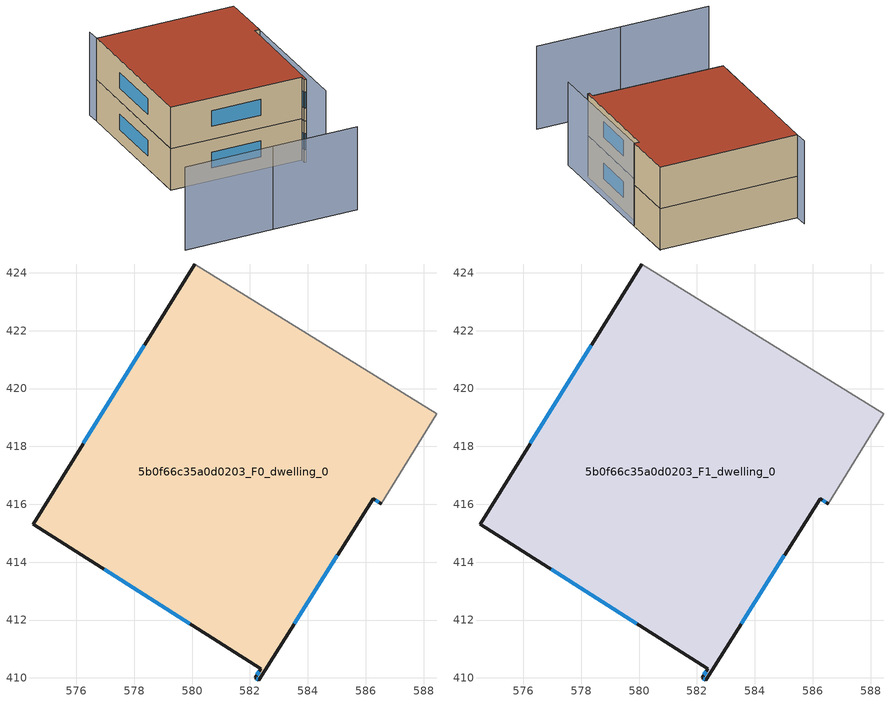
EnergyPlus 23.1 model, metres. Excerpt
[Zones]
5b0f66c35a0d0203_F0_dwelling_0
 floor ground (EU_floor_Construction): 588.46,419.13 586.54,416.01 586.25,416.19 582.3,409.93 582.18,410 582.38,410.32 574.51,415.31 580.09,424.3 z0
 wall outside (EU_wall_Construction): 580.09,424.3 574.51,415.31 582.38,410.32 582.18,410 582.3,409.93 586.25,416.19 586.54,416.01 z0:3
 wall adiabatic (EU_wall_Construction): 586.54,416.01 588.46,419.13 580.09,424.3 z0:3
 window (EU_Window_Construction): 586.34,416.13 586.45,416.07 / 583.53,411.88 585.02,414.24 / 582.22,409.98 582.26,409.95 / 582.32,410.22 582.24,410.1 / 576.96,413.75 579.93,411.87 / 578.35,421.5 576.25,418.11 z0.93:2.07
5b0f66c35a0d0203_F1_dwelling_0
 floor to 5b0f66c35a0d0203_F0_dwelling_0 (EU_floor_Construction): 588.46,419.13 586.54,416.01 586.25,416.19 582.3,409.93 582.18,410 582.38,410.32 574.51,415.31 580.09,424.3 z3
 wall outside (EU_wall_Construction): 580.09,424.3 574.51,415.31 582.38,410.32 582.18,410 582.3,409.93 586.25,416.19 586.54,416.01 z3:6
 wall adiabatic (EU_wall_Construction): 586.54,416.01 588.46,419.13 580.09,424.3 z3:6
 window (EU_Window_Construction): 586.34,416.13 586.45,416.07 / 583.53,411.88 585.02,414.24 / 582.22,409.98 582.26,409.95 / 582.32,410.22 582.24,410.1 / 576.96,413.75 579.93,411.87 / 578.35,421.5 576.25,418.11 z3.93:5.07
 roof outside (EU_roof_Construction): 582.38,410.32 582.18,410 582.3,409.93 586.25,416.19 586.54,416.01 588.46,419.13 580.09,424.3 574.51,415.31 z6
shading: 573.31,406.9 578.41,403.73 / 567.96,410.24 573.33,406.92 / 581.6,408.03 588.46,419.13 / 580.09,424.3 580.6,425.12 z0:6
[Building]
EU S2 Campaign: North Axis=0; Terrain=City; Solar Distribution=FullExterior
[Site:Location]
Montreal-Trudeau.Intl.AP: Latitude=45.4667; Longitude=-73.75; Time Zone=-5; Elevation=36
[SizingPeriod:WeatherFileDays]
AnnualSizingPeriod: Begin Month=1; Begin Day of Month=1; End Month=12; End Day of Month=31; Day of Week for Start Day=Monday; Use Weather File Daylight Saving Period=No; Use Weather File Rain and Snow Indicators=No
[MATERIAL]
EU_InternalMass_Material: Roughness=MediumRough; Thickness=0.1; Conductivity=1; Density=1800; Specific Heat=900; Thermal Absorptance=0.9; Solar Absorptance=0.7; Visible Absorptance=0.7
[MATERIAL:NOMASS] Roughness=MediumRough; Thermal Absorptance=0.9; Solar Absorptance=0.7; Visible Absorptance=0.7
Name | Thermal Resistance
EU_wall_NoMass; EU_floor_NoMass | 1.36485
EU_roof_NoMass | 2.55992
[WINDOWMATERIAL:SIMPLEGLAZINGSYSTEM]
EU_Window_SimpleGlazing: UFactor=3.92339; Solar Heat Gain Coefficient=0.8; Visible Transmittance=0.8
[CONSTRUCTION]
EU_wall_Construction: EU_wall_NoMass
EU_roof_Construction: EU_roof_NoMass
EU_floor_Construction: EU_floor_NoMass
EU_Window_Construction: EU_Window_SimpleGlazing
EU_InternalMass_Construction: EU_InternalMass_Material
[ZONE] Type=1; Multiplier=1; Ceiling Height=autocalculate; Volume=306.91; Floor Area=autocalculate; Part of Total Floor Area=Yes
5b0f66c35a0d0203_F0_dwelling_0; 5b0f66c35a0d0203_F1_dwelling_0
[INTERNALMASS] Construction=EU_InternalMass_Construction; Surface Area=102.303
Name | Zone or ZoneList
5b0f66c35a0d0203_F0_dwelling_0_EU_InternalMass | 5b0f66c35a0d0203_F0_dwelling_0
5b0f66c35a0d0203_F1_dwelling_0_EU_InternalMass | 5b0f66c35a0d0203_F1_dwelling_0
[OTHEREQUIPMENT] Fuel Type=Electricity; Design Level Calculation Method=Watts/Area; Power per Zone Floor Area=1; Fraction Latent=0; Fraction Radiant=0; Fraction Lost=0; Carbon Dioxide Generation Rate=0; EndUse Subcategory=EU_Step8_InternalGains
Name | Zone or ZoneList or Space or SpaceList | Schedule
EU_Step8_InternalGain_5b0f66c35a0d0203_F0_dwelling_0_f000 | 5b0f66c35a0d0203_F0_dwelling_0 | EU_Step8_GainSchedule_5b0f66c35a0d0203_F0_dwelling_0_f000
EU_Step8_InternalGain_5b0f66c35a0d0203_F1_dwelling_0_f000 | 5b0f66c35a0d0203_F1_dwelling_0 | EU_Step8_GainSchedule_5b0f66c35a0d0203_F1_dwelling_0_f000
[ZONEVENTILATION:DESIGNFLOWRATE] Schedule=EU_AlwaysOn; Design Flow Rate Calculation Method=AirChanges/Hour; Air Changes per Hour=0.860309; Ventilation Type=Natural; Fan Pressure Rise=0; Fan Total Efficiency=1; Constant Term Coefficient=1; Temperature Term Coefficient=0; Velocity Term Coefficient=0; Velocity Squared Term Coefficient=0; Minimum Indoor Temperature=-100; Maximum Indoor Temperature=100; Delta Temperature=-100; Minimum Outdoor Temperature=-100; Maximum Outdoor Temperature=100; Maximum Wind Speed=40
Name | Zone or ZoneList or Space or SpaceList
EU_ConstantAir_5b0f66c35a0d0203_F0_dwelling_0 | 5b0f66c35a0d0203_F0_dwelling_0
EU_ConstantAir_5b0f66c35a0d0203_F1_dwelling_0 | 5b0f66c35a0d0203_F1_dwelling_0
[HVACTEMPLATE:THERMOSTAT] Constant Heating Setpoint=20; Constant Cooling Setpoint=50
EU_HeatOnly_5b0f66c35a0d0203_F0_dwelling_0; EU_HeatOnly_5b0f66c35a0d0203_F1_dwelling_0
[HVACTEMPLATE:ZONE:IDEALLOADSAIRSYSTEM] System Availability Schedule=EU_AlwaysOn; Maximum Heating Supply Air Temperature=50; Minimum Cooling Supply Air Temperature=13; Maximum Heating Supply Air Humidity Ratio=0.0156; Minimum Cooling Supply Air Humidity Ratio=0.0077; Heating Limit=NoLimit; Cooling Limit=NoLimit; Heating Availability Schedule=EU_AlwaysOn; Cooling Availability Schedule=EU_CoolingOff; Dehumidification Control Type=ConstantSensibleHeatRatio; Cooling Sensible Heat Ratio=0.7; Dehumidification Setpoint=60; Humidification Control Type=None; Humidification Setpoint=30; Outdoor Air Method=None; Outdoor Air Flow Rate per Person=0.00944; Outdoor Air Flow Rate per Zone Floor Area=0; Outdoor Air Flow Rate per Zone=0; Demand Controlled Ventilation Type=None; Outdoor Air Economizer Type=NoEconomizer; Heat Recovery Type=None; Sensible Heat Recovery Effectiveness=0.7; Latent Heat Recovery Effectiveness=0.65
Name | Template Thermostat
5b0f66c35a0d0203_F0_dwelling_0 | EU_HeatOnly_5b0f66c35a0d0203_F0_dwelling_0
5b0f66c35a0d0203_F1_dwelling_0 | EU_HeatOnly_5b0f66c35a0d0203_F1_dwelling_0
[SIZING:ZONE] Zone Cooling Design Supply Air Temperature Input Method=SupplyAirTemperature; Zone Cooling Design Supply Air Temperature=13; Zone Heating Design Supply Air Temperature Input Method=SupplyAirTemperature; Zone Heating Design Supply Air Temperature=50; Zone Cooling Design Supply Air Humidity Ratio=0.008; Zone Heating Design Supply Air Humidity Ratio=0.008; Cooling Design Air Flow Method=DesignDay; Cooling Design Air Flow Rate=0; Cooling Minimum Air Flow per Zone Floor Area=0.000762; Cooling Minimum Air Flow=0; Cooling Minimum Air Flow Fraction=0.2; Heating Design Air Flow Method=DesignDay; Heating Design Air Flow Rate=0; Heating Maximum Air Flow per Zone Floor Area=0.002032; Heating Maximum Air Flow=0.141576; Heating Maximum Air Flow Fraction=0.3; Account for Dedicated Outdoor Air System=No; Dedicated Outdoor Air System Control Strategy=NeutralSupplyAir; Dedicated Outdoor Air Low Setpoint Temperature for Design=autosize; Dedicated Outdoor Air High Setpoint Temperature for Design=autosize; Zone Load Sizing Method=Sensible Load Only No Latent Load; Zone Latent Cooling Design Supply Air Humidity Ratio Input Method=HumidityRatioDifference; Zone Cooling Design Supply Air Humidity Ratio Difference=0.005; Zone Latent Heating Design Supply Air Humidity Ratio Input Method=HumidityRatioDifference; Zone Humidification Design Supply Air Humidity Ratio Difference=0.005
5b0f66c35a0d0203_F0_dwelling_0; 5b0f66c35a0d0203_F1_dwelling_0
[SCHEDULE:CONSTANT]
Name | Hourly Value
EU_AlwaysOn | 1
EU_CoolingOff | 0
[SCHEDULE:FILE] Column Number=1; Rows to Skip at Top=0; Number of Hours of Data=8760; Column Separator=Comma; Interpolate to Timestep=No; Minutes per Item=60; Adjust Schedule for Daylight Savings=Yes
Name | File
EU_Step8_GainSchedule_5b0f66c35a0d0203_F0_dwelling_0_f000 | ../../schedules/5b0f66c35a0d0203/5b0f66c35a0d0203_F0_dwelling_0_f000_gain.csv
EU_Step8_GainSchedule_5b0f66c35a0d0203_F1_dwelling_0_f000 | ../../schedules/5b0f66c35a0d0203/5b0f66c35a0d0203_F1_dwelling_0_f000_gain.csv
